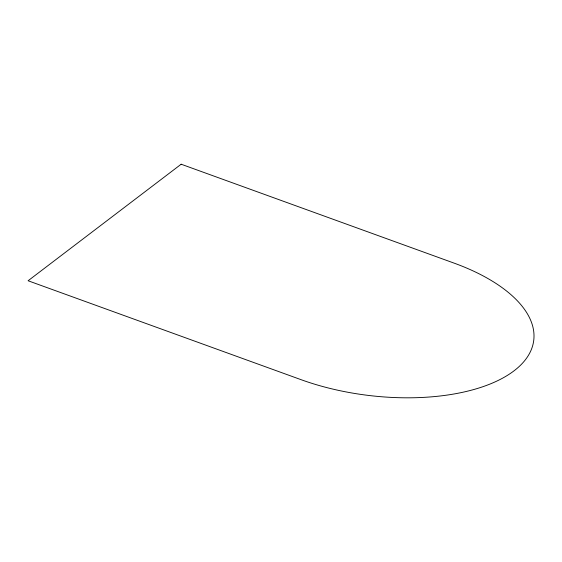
<?xml version="1.0" encoding="UTF-8"?>
<svg xmlns="http://www.w3.org/2000/svg" width="562" height="562" viewBox="0 0 562 562"><rect width="100%" height="100%" fill="white"/><g stroke="black" fill="none" stroke-linecap="round" stroke-linejoin="round"><path stroke-width="0.84" d="M181.154 164.216L28.1 280.754L301.021 379.659A157.339 74.591 6.9 0 0 514.012 370.836A157.339 74.591 6.9 0 0 454.075 263.114L181.154 164.216"/></g></svg>
